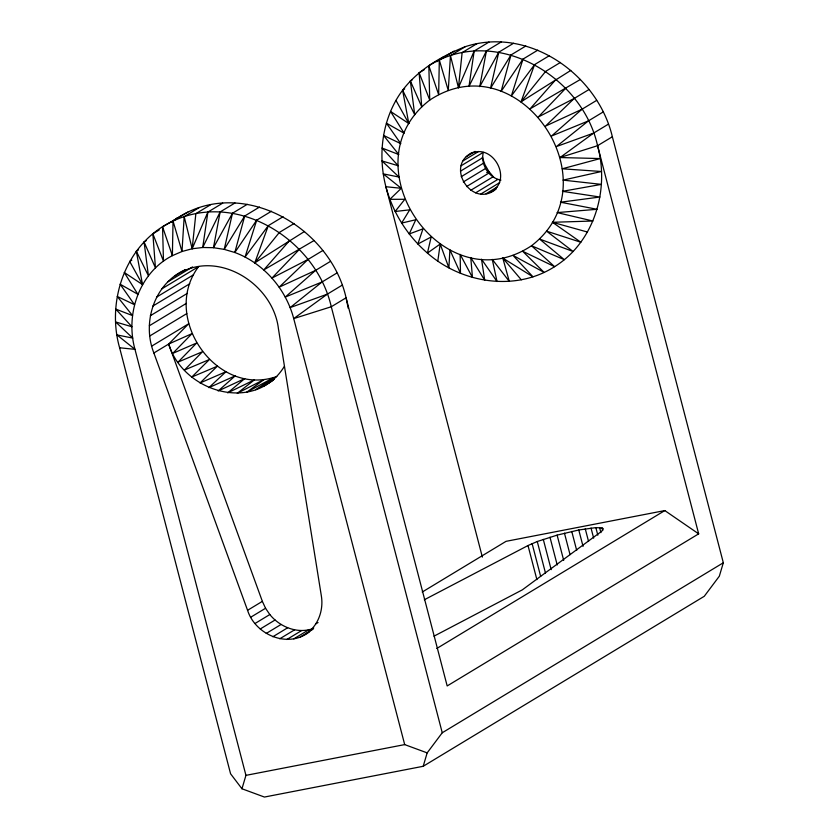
<?xml version="1.0" encoding="UTF-8"?>
<svg xmlns="http://www.w3.org/2000/svg" width="839" height="839" viewBox="0 0 839 839"><rect width="100%" height="100%" fill="white"/><g stroke="black" fill="none" stroke-linecap="round" stroke-linejoin="round"><path stroke-width="1.26" d="M424.429 69.564L419.143 72.762L429.746 100.093C518.638 41.247 614.515 181.948 531.507 245.754C442.625 304.599 346.748 163.899 429.746 100.093L428.834 65.757C493.657 24.352 582.14 74.902 597.557 145.703L698.667 533.845L447.177 685.945L346.077 297.803C329.926 225.334 237.741 173.694 173.044 221.066L172.373 255.654C139.117 272.612 125.168 314.457 134.974 349.349L245.942 775.362L241.957 788.765L264.432 797.05L423.192 766.29L704.257 596.298L719.338 576.173L723.323 562.77L612.355 136.757C597.62 74.377 528.706 25.946 465.267 46.68C437.948 57.608 410.764 74.042 395.966 100.386C381.305 126.406 378.462 158.015 385.888 186.719L482.362 557.106M454.119 51.074L439.321 60.02L438.65 94.608L428.834 65.757M198.979 207.726L184.192 216.672L181.99 251.501L172.373 255.654L162.556 226.803L187.842 212.12M465.267 46.68L450.47 55.626L448.267 90.455L439.321 60.02M309.549 631.715C288.301 648.841 255.423 635.018 247.568 610.31L153.873 352.988C141.749 322.396 154.345 283.498 185.262 269.738M276.797 376.491C216.189 397.906 160.585 316.932 198.602 266.613L161.623 288.983M423.192 766.29L427.166 752.877L442.247 732.762L331.279 306.749C316.135 240.237 237.888 190.422 173.044 221.066L181.99 251.501L192.162 248.763L195.854 213.662L210.652 204.706M450.47 55.626L458.44 87.728L462.132 52.616L476.93 43.67M496.436 188.712C472.588 209.719 443.81 165.65 472.588 152.436M500.946 180.123C488.655 177.994 480.39 164.329 483.306 152.352L461.114 165.765M437.811 261.044L440.192 244.044L427.429 253.074C407.334 235.759 392.704 212.361 385.888 186.719L401.252 188.303L389.873 199.315L404.828 199.294L395.127 211.491L409.705 209.834L401.598 223.09L415.787 219.745L409.212 233.976L422.982 228.848L417.853 244.023L431.162 236.997L427.429 253.074C461.565 283.194 515.303 291.899 554.61 266.666C594.369 241.947 609.754 189.677 597.557 145.703L612.355 136.757M222.681 203.132L207.894 212.078L202.713 247.495L192.162 248.763L184.192 216.672M488.959 42.086L474.171 51.032L468.991 86.448L486.431 50.896L501.219 41.95M220.143 211.942L213.463 247.694L202.713 247.495L220.143 211.942L234.941 202.996M486.431 50.896L479.74 86.648L498.754 52.217L513.541 43.271M232.466 213.263L224.223 249.372L213.463 247.694L232.466 213.263L247.264 204.317M498.754 52.217L490.5 88.326L510.982 54.965L525.78 46.019M259.503 207.065L244.705 216.011L234.815 252.497C263.719 263.226 285.931 288.92 293.723 318.589L404.692 744.602L427.166 752.877M510.982 54.965L501.103 91.451L522.98 59.118L537.768 50.162M271.49 211.208L256.703 220.164L245.061 257.007L268.302 225.66L283.089 216.714M522.98 59.118L511.35 95.971L534.579 64.613L549.367 55.668M304.536 231.449L254.783 262.848L268.302 225.66M570.814 70.403L521.061 101.802L534.579 64.613M192.162 248.763L207.894 212.078M458.44 87.728L474.171 51.032M306.382 633.634C318.348 625.443 323.665 610.058 321.368 596.005L278.443 328.846C273.105 282.806 215.812 247.61 175.173 275.832M244.705 216.011L224.223 249.372L234.815 252.497L256.703 220.164M173.044 221.066C126.385 242.293 105.976 299.995 119.61 347.766L230.578 773.778L241.957 788.765M284.18 366.653C254.983 413.753 183.196 392.243 168.67 344.042L188.712 323.739L151.733 346.108M254.783 262.848L279.356 232.434L294.153 223.478M521.061 101.802L545.633 71.388L560.431 62.443M289.738 240.394L263.813 269.896L314.111 240.51M556.026 79.348L530.091 108.85L580.389 79.464M299.313 249.456L271.993 278.045L307.965 259.492L322.753 250.546M565.591 88.41L538.271 117.009L574.243 98.446L589.03 89.5M307.965 259.492L279.188 287.158L315.569 270.378L330.367 261.432M574.243 98.446L545.476 126.112L581.846 109.332L596.644 100.386M315.569 270.378L285.281 297.058L322.04 281.988L336.838 273.042M581.846 109.332L551.559 136.012L588.328 120.942L603.115 111.996M322.04 281.988L290.147 307.598L327.304 294.164L342.092 285.218M588.328 120.942L556.435 146.552L593.582 133.118L608.38 124.172M327.304 294.164L293.723 318.589L331.279 306.749L346.077 297.803L348.237 308.322M440.192 244.044L448.875 267.819L449.914 249.886L460.475 273.315L460.16 254.406L472.462 277.468L470.763 257.531L484.701 280.216L481.523 259.209L497.024 281.537L492.273 259.408L509.283 281.401L502.823 258.129L532.985 276.807L512.996 255.392L544.123 272.402L522.613 251.239L554.61 266.666L531.507 245.754L564.311 259.671L539.54 239.021L573.089 251.49L546.556 231.155L580.85 242.251L552.45 222.293L592.921 221.014L557.117 212.592L597.085 209.289L560.473 202.209L599.916 197.029L562.455 191.323L601.395 184.381L563.042 180.123L601.49 171.502L562.224 168.796L600.21 158.561L560.012 157.543L593.582 133.118M171.534 222.062L177.354 217.857M436.846 61.708L443.632 56.811M490.888 192.068C513.405 179.976 492.839 142.179 470.364 153.778M273.923 379.186L271.752 380.591L273.965 379.312M272.675 380.455L264.086 385.814L271.794 381.126M146.196 240.699L144.077 241.978L155.446 267.872L152.866 233.808L159.2 229.97M404.713 88.903L402.605 90.182L414.697 114.691L410.365 80.932L412.473 79.653M119.61 347.766L134.974 349.349L116.967 334.918L132.751 338.096L115.677 321.977L131.933 326.77L115.772 309.098L132.52 315.579L117.25 296.45L134.513 304.693L120.092 284.18L137.869 294.3L124.245 272.465L142.525 284.599L136.327 251.228L138.435 249.949M131.796 260.153L129.688 261.432L142.525 284.599M183.342 271.144L185.587 269.78M167.873 281.831L192.53 266.917M156.536 297.142L193.526 274.783M152.75 306.13L189.729 283.76M150.338 315.737L187.317 293.367M149.352 325.752L186.331 303.382M149.824 335.946L186.803 313.587M466.232 156.767L475.105 151.398M463.076 160.857L478.608 151.46M153.873 352.988L168.67 344.042L192.026 333.618L172.782 353.366L196.662 343.004L178.088 362.091L202.514 351.698L184.475 370.03L209.456 359.491L191.816 377.026L217.343 366.213L200.039 382.962L225.985 371.719L208.89 387.639L235.182 375.882L218.182 390.964L244.757 378.599L227.705 392.862L254.469 379.836L237.269 393.292L264.117 379.532L246.656 392.243L273.472 377.718L255.654 389.726L273.441 379.532M460.485 171.166L482.677 157.742M461.23 176.683L483.421 163.259M463.296 181.948L485.477 168.524M486.683 172.645L488.791 171.366L493.762 177.281M466.536 186.594L488.728 173.17M470.742 190.306L492.933 176.893M475.629 192.844L497.821 179.42M480.852 194.019L499.708 182.608M486.054 193.757L497.149 187.045M247.568 610.31L262.366 601.364L168.67 344.042M250.756 617.21L265.543 608.265L262.366 601.364M255.025 623.492L269.822 614.547C279.827 626.985 297.457 634.127 312.957 628.6M260.258 628.967L275.045 620.021M266.257 633.435L281.055 624.489M272.843 636.749L287.63 627.792M279.775 638.794L294.562 629.848M286.833 639.507L301.621 630.561M315.936 623.807L318.054 622.528M293.765 638.867L308.563 629.911M311.636 629.229L313.744 627.95M300.362 636.885L313.041 629.219M422.227 592.04L506.053 541.333L664.803 510.573L698.667 533.845M436.794 648.474L664.803 510.573M442.247 732.762L723.323 562.77M424.314 599.77L528.004 545.539L537.264 541.512L557.117 535.125L578.774 529.986L595.847 527.616L602.087 527.962L603.304 528.717L601.689 531.265L522.309 589.869L433.994 636.172M560.012 157.543L597.557 145.703M245.942 775.362L404.692 744.602M552.45 222.293L587.489 232.046M402.605 90.182L408.813 123.553L390.534 111.419L404.146 133.254L386.37 123.134L400.79 143.647L383.528 135.404L398.798 154.533L382.06 148.052L398.21 165.734L381.955 160.931L399.039 177.05L383.245 173.872L401.252 188.303M502.823 258.129L521.313 279.817M265.543 608.265L269.822 614.547M488.791 171.366L484.942 164.654L482.331 157.396M395.966 100.386L408.813 123.553M136.327 251.228L148.419 275.737L144.077 241.978M410.365 80.932L421.723 106.826L419.143 72.762M152.866 233.808L163.469 261.139L162.556 226.803M602.087 527.962L602.748 530.489M599.581 527.595L600.892 532.639M595.847 527.616L597.819 535.188M591.023 528.035L593.655 538.135M585.265 528.832L588.559 541.449M578.774 529.986L583.053 546.388M571.758 531.444L576.687 550.384M564.458 533.184L570.048 554.642M557.117 535.125L563.693 560.368M549.975 537.201L557.211 564.972M543.284 539.362L551.181 569.65M537.264 541.512L545.486 573.068M532.115 543.599L540.662 576.414M528.004 545.539L536.887 579.623"/></g></svg>
